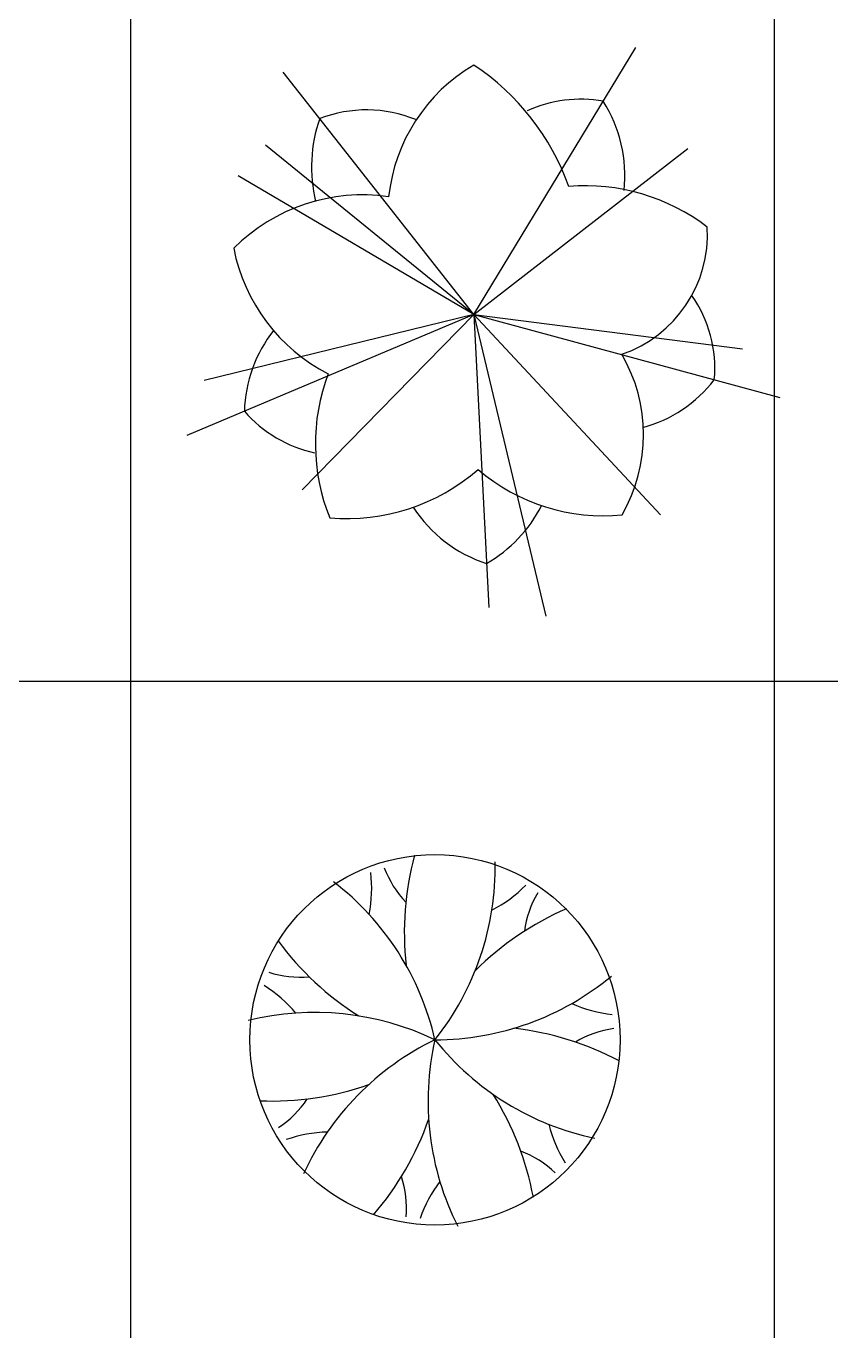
# Model space of a CAD drawing. Header units: millimetres. Extents: x -4017 to 59953, y -688 to 66564.
# Drawn here: x 41111 to 44134, y 26172 to 31068 of the extents above; entities that cross this region are included whole.
import ezdxf

# ---------------------------------------------------------------- set-up
doc = ezdxf.new("R2010")
doc.units = ezdxf.units.MM
doc.layers.add('www.cad-blocks.net', color=7, linetype='Continuous')

# ---------------------------------------------------------------- blocks, each defined once
blk = doc.blocks.new('A$C516926BB')
for p, q in [((43.9625, 38.5194), (43.9625, 0)), ((46.3795, 38.5194), (46.3795, 0)), ((0, 19.2339), (62.4121, 19.2339))]:
    blk.add_line(p, q)
blk = doc.blocks.new('A$C31CF1247')
for points in [[(1.0778, 1.1318), (1.686, 2.1334)], [(1.0778, 1.1318), (0.3616, 2.0405)], [(1.0778, 1.1318), (0.2952, 1.7673)], [(1.0778, 1.1318), (1.8809, 1.7544)], [(1.0778, 1.1318), (0.1924, 1.6516)], [(1.0778, 1.1318), (0, 0.6771)], [(1.0778, 1.1318), (0.0653, 0.8836)], [(1.0778, 1.1318), (0.4323, 0.4739)], [(1.0778, 1.1318), (2.0864, 1.0025)], [(1.0778, 1.1318), (1.7782, 0.3792)], [(1.0778, 1.1318), (1.3481, 0)], [(1.0778, 1.1318), (2.2262, 0.8197)], [(1.0778, 1.1318), (1.1338, 0.0317)]]:
    blk.add_lwpolyline(points)
for centre, radius, start, end in [((1.4079, 1.5025), 0.6543, 120.2991, 173.7806), ((0.5682, 1.3016), 0.9199, 19.7156, 56.3581), ((1.4779, 1.4529), 0.4862, 79.8647, 114.2958), ((1.1226, 1.6519), 0.5221, 353.9432, 32.38), ((1.0228, 1.6841), 0.555, 160.7994, 193.4213), ((0.6739, 1.4096), 0.4895, 67.729, 110.9798), ((0.6601, 0.8949), 0.6854, 81.8305, 134.9686), ((1.4961, 0.8609), 0.7536, 52.5597, 94.7179), ((1.4777, 1.4332), 0.4773, 289.0944, 3.1263), ((0.8397, 1.5108), 0.6768, 191.1581, 242.8352), ((1.5076, 0.9295), 0.475, 354.7924, 35.2454), ((0.7293, 0.7542), 0.5138, 141.6766, 178.4464), ((1.1089, 0.6801), 0.6056, 330.3078, 29.9151), ((1.2186, 0.6462), 0.7363, 159.1173, 202.1588), ((1.5803, 1.1969), 0.5067, 285.0734, 322.2076), ((0.5861, 1.0937), 0.4931, 221.3117, 257.5357), ((0.5997, 1.122), 0.7562, 265.2248, 310.8069), ((1.563, 1.0987), 0.7222, 229.487, 275.7217), ((1.2796, 0.6838), 0.5103, 212.7006, 252.4054), ((0.86, 0.6575), 0.5312, 299.9776, 332.6879)]:
    blk.add_arc(centre, radius, start, end)
blk = doc.blocks.new('A$C551E19BD')
blk.add_circle((0.7011, 0.6995), 0.6951)
for centre, radius, start, end in [((1.7023, 1.1015), 1.1163, 164.9199, 186.3071), ((-0.0371, 1.2695), 0.5007, 348.577, 6.6511), ((0.8645, 1.4778), 0.3778, 200.5483, 223.8176), ((-0.114, 1.3479), 1.0415, 321.4984, 1.0521), ((-0.314, 0.4665), 1.0415, 12.927, 52.4806), ((0.6865, 1.632), 0.5007, 297.1484, 315.2226), ((1.4114, 1.057), 0.3778, 149.1197, 172.389), ((1.6396, 0.1674), 1.1163, 113.4913, 134.8785), ((1.011, 1.7329), 1.1163, 216.3485, 237.7357), ((0.1945, 1.3125), 0.3778, 251.9768, 275.2462), ((0.6998, 1.741), 1.0415, 270.0699, 309.6235), ((-0.2048, 0.4778), 0.5007, 40.0055, 58.0797), ((1.421, 1.2924), 0.5007, 245.7198, 263.794), ((0.2504, -0.2393), 1.0415, 64.3556, 103.9092), ((0.8702, -0.366), 1.1163, 62.0627, 83.45), ((1.4234, 0.3671), 0.3778, 97.6911, 120.9604), ((1.1541, -0.2382), 1.0415, 115.7842, 155.3378), ((1.7167, 0.469), 1.0415, 167.2127, 206.7664), ((1.5145, 1.3499), 1.0415, 218.6413, 258.1949), ((0.0864, 1.5862), 1.1163, 267.777, 289.1642), ((-0.0265, -0.097), 1.1163, 10.6342, 32.0214), ((-0.094, 0.6857), 0.3778, 303.4054, 326.6747), ((-0.3754, 0.7718), 1.1163, 319.2056, 340.5928), ((0.3096, -0.147), 0.5007, 91.4341, 109.5083), ((1.6134, 0.5063), 0.5007, 194.2913, 212.3654), ((0.8915, -0.0725), 0.3778, 46.2625, 69.5319), ((0.2162, 0.0693), 0.3778, 354.834, 18.1033), ((1.1188, -0.1343), 0.5007, 142.8627, 160.9368)]:
    blk.add_arc(centre, radius, start, end)

msp = doc.modelspace()

# ---------------------------------------------------------------- block references
at = {"xscale": 1000, "yscale": 1000, "zscale": 1000}
for name, p in [('A$C31CF1247', (41715.2, 28854.1)), ('A$C551E19BD', (41945.6, 26564.5))]:
    msp.add_blockref(name, p, dxfattribs=at)
at = {"layer": 'www.cad-blocks.net', "color": 155, "true_color": 0x546d8e, "xscale": 1000, "yscale": 1000, "zscale": 1000}
msp.add_blockref('A$C516926BB', (-2458.7, 9375.6), dxfattribs=at)

doc.saveas('drawing.dxf')
